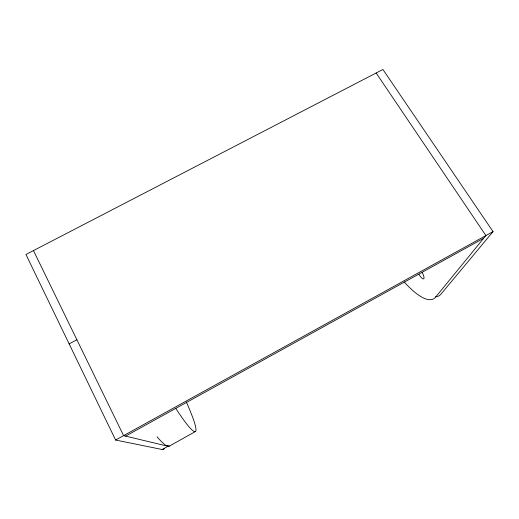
<?xml version="1.0" encoding="UTF-8"?>
<svg xmlns="http://www.w3.org/2000/svg" width="519" height="519" viewBox="0 0 519 519"><rect width="100%" height="100%" fill="white"/><g stroke="black" fill="none" stroke-linecap="round" stroke-linejoin="round"><path stroke-width="0.78" d="M164.218 448.682A80.101 10.99 61.7 0 1 162.188 449.512L115.607 440.041L25.95 254.485L382.918 69.488L493.05 231.617L440.981 294.111A76.851 23.154 61.2 0 1 435.512 296.79M195.475 431.503L169.544 446.009L165.762 445.27A80.03 11.223 61.5 0 1 157.101 436.81M162.188 449.512L168 446.269A80.03 10.25 61.7 0 0 169.434 446.074M115.607 440.041L493.05 231.617M125.585 436.109L483.682 238.286M69.15 343.889L76.89 339.75M168 446.269L123.587 435.636L33.469 250.586M376.139 73.004L485.907 235.555L435.629 297.095A76.916 22.525 61.2 0 1 404.269 282.018M418.898 274.259A6.247 1.836 60 0 0 423.621 278.852L423.945 278.463A6.247 1.836 60 0 0 422.168 272.585M186.289 401.914A79.764 7.882 61.5 0 1 175.766 408.382"/></g></svg>
